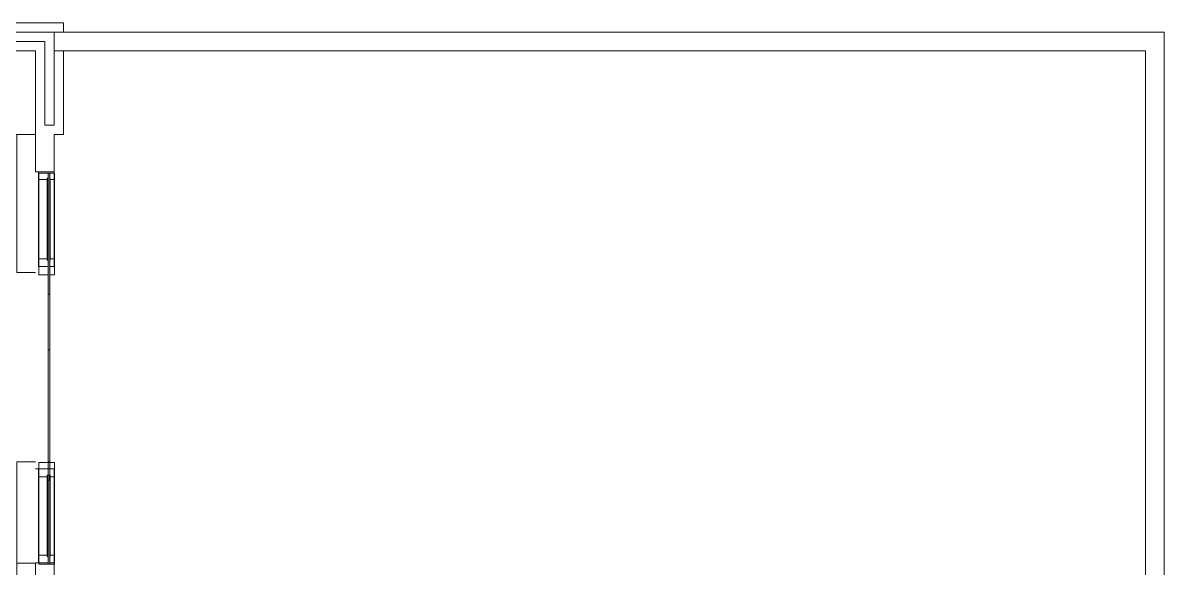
# Model space of a CAD drawing. Header units: inches. Extents: x -1206 to 1060, y -822 to 854.
# Drawn here: x -230.1 to 137.9, y 678 to 853.7 of the extents above; entities that cross this region are included whole.
import ezdxf

# ---------------------------------------------------------------- set-up
doc = ezdxf.new("R2010")
doc.units = ezdxf.units.IN
doc.header["$MEASUREMENT"] = 0
doc.linetypes.add('X1$0$IMPORT-2DASHES', pattern=[163.199999, 71.999999, -24, 9.6, -24, 9.6, -24])
for name, color, linetype, lineweight in [('X1$0$18_0109_REV_dwg _7_', 8, 'Continuous', 9), ('X1$0$A-Anno-Revs-FinF', 7, 'Continuous', 9), ('X1$0$A-WALL-PATT', 111, 'Continuous', 13), ('X1$0$ArchiCAD Doors_Pen_No__100', 250, 'Continuous', 20), ('X1$0$ArchiCAD Windows_Pen_No__4', 7, 'Continuous', 9), ('X1$0$BB Columns_Pen_No__3', 250, 'Continuous', 20), ('X1$0$BB Shell_Pen_No__100', 250, 'Continuous', 20), ('X1$0$BB Shell_Pen_No__95', 250, 'Continuous', 20), ('X1$0$GLZ_GLAZING', 7, 'Continuous', 9), ('X1$0$I-WALL', 2, 'Continuous', 13)]:
    doc.layers.add(name, color=color, linetype=linetype, lineweight=lineweight)

# ---------------------------------------------------------------- blocks, each defined once
blk = doc.blocks.new('X1$0$18_0109_REV_dwg _7_-5631515-FIRST FLOOR RCP')
at = {"layer": 'X1$0$A-Anno-Revs-FinF', "color": 253, "flags": 128}
for points in [[(-6592.69, 3695.82), (-6598.69, 3695.82), (-6598.69, 3740.32)], [(-6592.69, 3634.82), (-6598.69, 3634.82), (-6598.69, 3584.32), (-6445.69, 3584.32)]]:
    blk.add_lwpolyline(points, dxfattribs=at)
at = {"layer": 'X1$0$ArchiCAD Doors_Pen_No__100', "color": 9}
blk.add_line((-6586.69, 3632.57), (-6592.69, 3632.57), dxfattribs=at)
at = {"layer": 'X1$0$ArchiCAD Windows_Pen_No__4', "color": 253, "linetype": 'X1$0$IMPORT-2DASHES'}
for p, q in [((-6591.69, 3700.32), (-6591.69, 3725.82)), ((-6591.69, 3604.82), (-6591.69, 3630.07))]:
    blk.add_line(p, q, dxfattribs=at)
at = {"layer": 'X1$0$ArchiCAD Windows_Pen_No__4', "color": 253}
for p, q in [((-6586.69, 3700.32), (-6586.69, 3725.82)), ((-6586.69, 3604.82), (-6586.69, 3630.07))]:
    blk.add_line(p, q, dxfattribs=at)
at = {"layer": 'X1$0$ArchiCAD Windows_Pen_No__4', "color": 253, "flags": 128}
blk.add_lwpolyline([(-6589.84, 3632.57), (-6586.69, 3632.57)], close=True, dxfattribs=at)
at = {"layer": 'X1$0$BB Columns_Pen_No__3', "color": 9, "flags": 128}
blk.add_lwpolyline([(-6592.69, 3740.32), (-6625.69, 3740.32), (-6625.69, 3767.32)], dxfattribs=at)
at = {"layer": 'X1$0$BB Shell_Pen_No__100', "color": 9, "flags": 128}
for points in [[(-6583.69, 3773.32), (-6583.69, 3776.32), (-6634.69, 3776.32), (-6634.69, 3773.32), (-6637.69, 3773.32), (-6637.69, 3767.32), (-6631.69, 3767.32), (-6592.69, 3767.32), (-6592.69, 3740.32), (-6592.69, 3728.32), (-6586.69, 3728.32), (-6586.69, 3740.32), (-6583.69, 3740.32), (-6583.69, 3767.32)], [(-6592.69, 3590.32), (-6582.19, 3590.32), (-6582.19, 3596.32), (-6586.69, 3596.32), (-6586.69, 3602.32), (-6588.07, 3602.32)], [(-6588.56, 3602.32), (-6592.69, 3602.32), (-6592.69, 3590.32)]]:
    blk.add_lwpolyline(points, dxfattribs=at)
blk.add_lwpolyline([(-6589.69, 3743.32), (-6589.69, 3770.32), (-6631.69, 3770.32), (-6631.69, 3773.32), (-6586.69, 3773.32), (-6586.69, 3743.32)], close=True, dxfattribs=at)
at = {"layer": 'X1$0$BB Shell_Pen_No__95', "color": 9, "flags": 128}
for points in [[(-6228.69, 3409.84), (-6228.69, 3412.84), (-6228.69, 3773.32), (-6583.69, 3773.32), (-6586.69, 3773.32)], [(-6586.69, 3767.32), (-6583.69, 3767.32), (-6234.69, 3767.32), (-6234.69, 3412.84), (-6234.69, 3409.84)]]:
    blk.add_lwpolyline(points, dxfattribs=at)
at = {"layer": 'X1$0$GLZ_GLAZING', "color": 253}
for p, q in [((-6588.69, 3726.32), (-6588.69, 3699.82)), ((-6586.69, 3697.82), (-6588.06, 3697.82)), ((-6588.69, 3630.57), (-6588.69, 3604.32)), ((-6588.19, 3628.91), (-6588.19, 3630.57)), ((-6586.69, 3602.32), (-6588.07, 3602.32))]:
    blk.add_line(p, q, dxfattribs=at)
at = {"layer": 'X1$0$GLZ_GLAZING', "color": 253, "flags": 128}
for points in [[(-6586.69, 3728.32), (-6591.69, 3728.32), (-6591.69, 3725.82), (-6588.94, 3725.82), (-6588.94, 3726.32), (-6588.56, 3726.32)], [(-6588.56, 3726.32), (-6588.94, 3726.32), (-6588.94, 3700.32)], [(-6588.06, 3726.32), (-6587.94, 3726.32), (-6587.94, 3725.82), (-6586.69, 3725.82), (-6586.69, 3728.32)], [(-6587.94, 3700.32), (-6587.94, 3726.32), (-6588.06, 3726.32)], [(-6588.56, 3697.82), (-6591.69, 3697.82), (-6591.69, 3700.32), (-6588.94, 3700.32), (-6588.94, 3699.82), (-6588.56, 3699.82)], [(-6588.06, 3699.82), (-6587.94, 3699.82), (-6587.94, 3700.32), (-6586.69, 3700.32), (-6586.69, 3697.82)], [(-6587.94, 3604.32), (-6587.94, 3630.57), (-6588.94, 3630.57), (-6588.94, 3604.32)], [(-6588.56, 3602.32), (-6591.69, 3602.32), (-6591.69, 3604.82), (-6588.94, 3604.82), (-6588.94, 3604.32), (-6588.56, 3604.32)], [(-6588.06, 3604.32), (-6587.94, 3604.32), (-6587.94, 3604.82), (-6586.69, 3604.82), (-6586.69, 3602.32)]]:
    blk.add_lwpolyline(points, dxfattribs=at)
blk.add_lwpolyline([(-6586.69, 3632.57), (-6591.69, 3632.57), (-6591.69, 3630.07), (-6588.94, 3630.07), (-6588.94, 3630.57), (-6587.94, 3630.57), (-6587.94, 3630.07), (-6586.69, 3630.07)], close=True, dxfattribs=at)
blk = doc.blocks.new('X1')
at = {"layer": 'X1$0$A-WALL-PATT', "lineweight": 9}
h = blk.add_hatch(color=7, dxfattribs=at)
h.paths.add_polyline_path([(-221.55, 679.31), (-221.43, 679.31), (-221.43, 706.31), (-221.93, 706.31), (-221.93, 679.31)], flags=0)
h.paths.add_polyline_path([(-221.43, 766.31), (-221.43, 805.31), (-221.93, 805.31), (-221.93, 766.31), (-221.55, 766.31)], flags=0)
at = {"layer": 'X1$0$I-WALL', "lineweight": 9}
for p, q in [((-224.93, 805.31), (-224.93, 772.56)), ((-224.93, 805.31), (-221.93, 805.31)), ((-221.43, 805.31), (-219.93, 805.31)), ((-219.93, 772.56), (-219.93, 805.31)), ((-221.93, 772.56), (-224.93, 772.56)), ((-219.93, 772.56), (-221.43, 772.56)), ((-221.43, 766.31), (-221.93, 766.31)), ((-221.93, 748.31), (-221.93, 712.31)), ((-221.43, 712.31), (-221.43, 748.31)), ((-224.93, 712.06), (-224.93, 679.31)), ((-224.93, 712.06), (-219.93, 712.06)), ((-219.93, 679.31), (-219.93, 712.06)), ((-221.93, 706.31), (-221.43, 706.31)), ((-221.93, 679.31), (-224.93, 679.31)), ((-219.93, 679.31), (-221.43, 679.31))]:
    blk.add_line(p, q, dxfattribs=at)
at = {"layer": 'X1$0$I-WALL', "color": 8, "lineweight": 20}
for p, q in [((-221.93, 766.31), (-221.93, 805.31)), ((-221.93, 805.31), (-221.43, 805.31)), ((-221.43, 805.31), (-221.43, 766.31)), ((-221.93, 679.31), (-221.93, 706.31)), ((-221.43, 706.31), (-221.43, 679.31)), ((-221.43, 679.31), (-221.93, 679.31))]:
    blk.add_line(p, q, dxfattribs=at)
at = {"layer": 'X1$0$I-WALL'}
for p, q in [((-221.93, 748.31), (-221.93, 766.31)), ((-221.43, 766.31), (-221.43, 748.31)), ((-221.43, 748.31), (-221.93, 748.31)), ((-221.93, 706.31), (-221.93, 712.31)), ((-221.93, 712.31), (-221.43, 712.31)), ((-221.43, 712.31), (-221.43, 706.31)), ((-232.07, 679.58), (-226.07, 679.58)), ((-226.07, 679.58), (-226.07, 674.58))]:
    blk.add_line(p, q, dxfattribs=at)
at = {"layer": 'X1$0$18_0109_REV_dwg _7_', "color": 253}
blk.add_blockref('X1$0$18_0109_REV_dwg _7_-5631515-FIRST FLOOR RCP', (6366.63, -2922.6), dxfattribs=at)

msp = doc.modelspace()

# ---------------------------------------------------------------- block references
at = {"color": 253}
msp.add_blockref('X1', (0, 0), dxfattribs=at)

doc.saveas('drawing.dxf')
